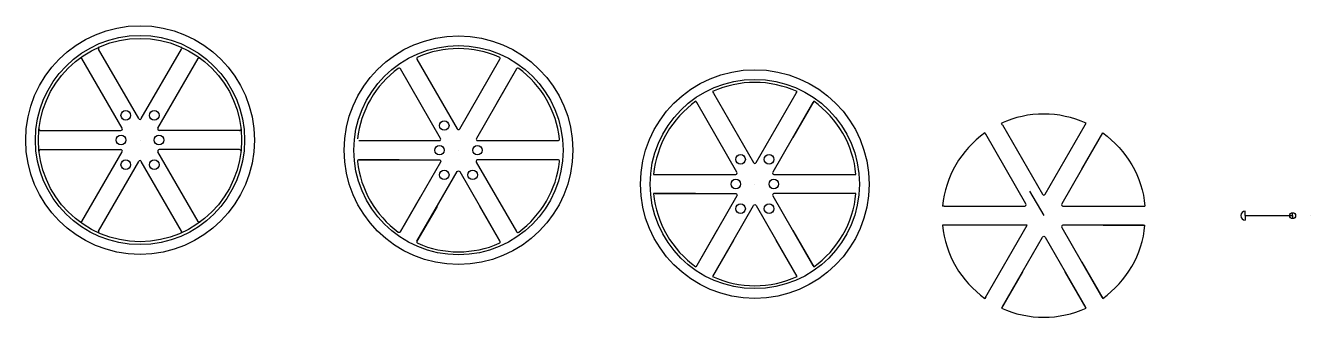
# Model space of a CAD drawing. Header units: millimetres. Extents: x 1853 to 2282, y 1792 to 1889.
import ezdxf

# ---------------------------------------------------------------- set-up
doc = ezdxf.new("R2010")
doc.units = ezdxf.units.MM
doc.layers.get('0').update_dxf_attribs({"color": 255})

msp = doc.modelspace()

# ---------------------------------------------------------------- linework, layer by layer
for p, q in [((1884.87, 1855.05), (1871.43, 1878.33)), ((1890.41, 1858.25), (1876.97, 1881.53)), ((1891.28, 1858.25), (1904.72, 1881.53)), ((1896.82, 1855.05), (1910.26, 1878.33)), ((2179.35, 1856.24), (2179.07, 1856.71)), ((2207.1, 1856.24), (2207.38, 1856.71)), ((1857.55, 1854.3), (1884.44, 1854.3)), ((1924.14, 1854.3), (1897.25, 1854.3)), ((2173.8, 1853.04), (2173.53, 1853.51)), ((1890.84, 1851.1), (1890.84, 1851.1)), ((1890.84, 1851.1), (1890.84, 1851.1)), ((2017.24, 1850.9), (2030.68, 1850.9)), ((1857.55, 1847.9), (1884.44, 1847.9)), ((1871.43, 1823.87), (1884.87, 1847.15)), ((1876.97, 1820.67), (1890.41, 1843.95)), ((1904.72, 1820.67), (1891.28, 1843.95)), ((1910.26, 1823.87), (1896.82, 1847.15)), ((1924.14, 1847.9), (1897.25, 1847.9)), ((1977.54, 1844.5), (1964.09, 1844.5)), ((1997.39, 1847.7), (1997.39, 1847.7)), ((1997.39, 1847.7), (1997.39, 1847.69)), ((2096.53, 1836.38), (2096.53, 1836.38)), ((2096.53, 1836.38), (2096.53, 1836.38)), ((2188.46, 1834.05, 10), (2193.22, 1825.8, 1.5)), ((2159.93, 1829), (2159.38, 1829)), ((2213.08, 1829), (2227.07, 1829)), ((2260.59, 1825.8), (2260.59, 1827.3)), ((2276.45, 1825.8), (2276.45, 1826.8)), ((2193.22, 1825.8), (2193.22, 1825.81)), ((2193.22, 1825.81), (2193.22, 1825.8)), ((2193.22, 1825.8, 1.5), (2193.22, 1825.8, 8.5)), ((2193.22, 1825.8, 8.5), (2193.22, 1825.8, 8.5)), ((2213.07, 1822.6), (2227.07, 1822.6)), ((2260.59, 1825.8), (2276.45, 1825.8)), ((2260.59, 1825.8), (2260.59, 1824.3)), ((2276.45, 1825.8), (2276.45, 1824.8)), ((2282.38, 1825.8, 3), (2282.38, 1825.8, 10)), ((2173.8, 1798.57), (2173.53, 1798.09))]:
    msp.add_line(p, q)
for points in [[(2011.03, 1878.84, 0.209462), (1983.75, 1878.84, 0.447005), (1983.51, 1878.13), (1983.51, 1878.13), (1996.96, 1854.85, 0.57735), (1997.82, 1854.85), (2011.26, 1878.13), (2011.26, 1878.13, 0.447005)], [(2082.38, 1867.29), (2082.66, 1866.82), (2096.1, 1843.53, 0.57735), (2096.97, 1843.53), (2110.41, 1866.82), (2110.69, 1867.29, 0.218046)]]:
    msp.add_lwpolyline(points, format="xyb", close=True)
for points in [[(1964.1, 1850.9), (1964.09, 1850.9), (1990.98, 1850.9, 0.57735), (1991.41, 1851.65), (1977.97, 1874.93), (1977.97, 1874.93, 0.447033), (1977.24, 1875.08, 0.20945), (1963.6, 1851.45, 0.44699)], [(2016.81, 1874.93), (2003.37, 1851.65, 0.577319), (2003.8, 1850.9), (2030.68, 1850.9)], [(2031.18, 1851.45, 0.209433), (2017.54, 1875.08, 0.446999), (2016.81, 1874.93), (2010.09, 1863.29)], [(2062.69, 1839.58), (2063.24, 1839.58), (2090.13, 1839.58, 0.57735), (2090.56, 1840.33), (2077.12, 1863.62), (2076.84, 1864.09, 0.218038), (2062.69, 1839.58)], [(2115.95, 1863.62), (2102.51, 1840.33, 0.577319), (2102.94, 1839.58), (2129.83, 1839.58)], [(2116.39, 1839.58), (2130.38, 1839.58, 0.218017), (2116.23, 1864.09), (2109.23, 1851.97)], [(2159.93, 1829), (2186.82, 1829, 0.57735), (2187.25, 1829.75), (2173.8, 1853.04)], [(2179.35, 1856.24), (2192.79, 1832.95, 0.57735), (2193.66, 1832.95), (2207.1, 1856.24)], [(2212.64, 1853.04), (2199.2, 1829.75, 0.577319), (2199.63, 1829), (2226.52, 1829)], [(2205.92, 1841.4), (2212.92, 1853.51, -0.218017), (2227.07, 1829)], [(1963.6, 1843.94, 0.209435), (1977.24, 1820.31, 0.446999), (1977.97, 1820.47), (1977.97, 1820.46), (1984.69, 1832.11)], [(1964.09, 1844.5), (1990.98, 1844.5, -0.57735), (1991.41, 1843.75), (1977.97, 1820.46)], [(2030.68, 1844.5), (2003.8, 1844.5, 0.577382), (2003.36, 1843.75), (2016.81, 1820.46)], [(2010.08, 1832.11), (2016.81, 1820.46, 0.447028), (2017.54, 1820.31, 0.20946), (2031.18, 1843.94, 0.446956), (2030.68, 1844.5), (2017.24, 1844.5)], [(1983.51, 1817.26), (1996.96, 1840.55, -0.57735), (1997.82, 1840.55), (2011.26, 1817.26)], [(2076.68, 1833.18), (2062.69, 1833.18, 0.21802), (2076.84, 1808.67)], [(2063.24, 1833.18), (2090.13, 1833.18, -0.57735), (2090.56, 1832.43), (2077.12, 1809.15)], [(2129.83, 1833.18), (2102.94, 1833.18, 0.577382), (2102.51, 1832.43), (2115.95, 1809.15)], [(2109.23, 1820.79), (2116.23, 1808.67, 0.218042), (2130.38, 1833.18), (2116.39, 1833.18)], [(1990.23, 1828.91), (1983.51, 1817.26, 0.446999), (1983.74, 1816.55, 0.209472), (2011.03, 1816.55, 0.446999), (2011.27, 1817.26), (2004.54, 1828.91)], [(2082.66, 1805.95), (2096.1, 1829.23, -0.57735), (2096.97, 1829.23), (2110.41, 1805.95)], [(2173.37, 1822.6), (2159.37, 1822.6, 0.21802), (2173.53, 1798.09)], [(2226.52, 1822.6), (2199.63, 1822.6, 0.577382), (2199.2, 1821.85), (2212.64, 1798.57)], [(2205.92, 1810.21), (2212.92, 1798.09, 0.218042), (2227.07, 1822.6)], [(2179.35, 1795.37), (2192.79, 1818.65, -0.57735), (2193.66, 1818.65), (2207.1, 1795.37)], [(2089.38, 1817.59), (2082.38, 1805.46, 0.218055), (2110.69, 1805.46), (2103.69, 1817.59)], [(2186.07, 1807.01), (2179.07, 1794.89, 0.218055), (2207.38, 1794.89), (2200.38, 1807.01)]]:
    msp.add_lwpolyline(points, format="xyb")
for points in [[(2173.53, 1798.09), (2187.68, 1822.6), (2159.37, 1822.6)], [(2083.84, 1820.79), (2077.12, 1809.15), (2076.84, 1808.67)]]:
    msp.add_lwpolyline(points)
for centre, radius in [((1890.84, 1851.1), 38.25), ((1890.84, 1851.1), 35), ((1890.84, 1851.1), 34), ((1997.39, 1847.7), 38.25), ((1997.39, 1847.7), 35), ((2096.53, 1836.38), 38.25), ((2096.53, 1836.38), 35), ((1886.08, 1859.35), 1.6), ((1895.61, 1859.35), 1.6), ((1992.63, 1855.95), 1.6), ((1884.49, 1851.1), 1.6), ((1897.19, 1851.1), 1.6), ((1991.04, 1847.7), 1.6), ((2003.74, 1847.7), 1.6), ((1886.08, 1842.85), 1.6), ((1895.61, 1842.85), 1.6), ((2091.77, 1844.63), 1.6), ((2101.3, 1844.63), 1.6), ((1992.63, 1839.45), 1.6), ((2002.15, 1839.45), 1.6), ((2090.18, 1836.38), 1.6), ((2102.88, 1836.38), 1.6), ((2091.77, 1828.13), 1.6), ((2101.3, 1828.13), 1.6), ((2276.45, 1825.8), 1)]:
    msp.add_circle(centre, radius)
for centre, radius, start, end in [((1870.99, 1878.08), 0.5, 30, 126.3411), ((1877.4, 1881.78), 0.5, 113.6589, 210), ((1904.29, 1881.78), 0.5, 330, 66.3411), ((1910.7, 1878.08), 0.5, 53.6589, 150), ((1890.84, 1858.5), 0.5, 210, 330), ((2193.22, 1825.81), 33.99, 65.3988, 114.6012), ((1857.55, 1854.8), 0.5, 173.6589, 270), ((1884.44, 1854.8), 0.5, 270, 30), ((1897.25, 1854.8), 0.5, 150, 269.9946), ((1924.14, 1854.8), 0.5, 269.9946, 6.3412), ((2193.22, 1825.8), 34, 125.3979, 174.594), ((2030.68, 1851.4), 0.5, 269.9949, 6.347), ((2030.68, 1851.4), 0.5, 269.9946, 271.0577), ((2030.68, 1851.4), 0.5, 3.3833, 6.3412), ((1857.55, 1847.4), 0.5, 90, 186.3411), ((1884.44, 1847.4), 0.5, 330, 90), ((1890.84, 1843.7), 0.5, 30, 150), ((1897.25, 1847.4), 0.5, 89.9946, 210), ((1924.14, 1847.4), 0.5, 353.659, 89.9946), ((1964.09, 1844), 0.5, 90, 186.3466), ((2129.83, 1840.08), 0.5, 269.9946, 271.0577), ((2129.83, 1840.08), 0.5, 3.3833, 6.3412), ((2226.52, 1829.5), 0.5, 269.9946, 271.0577), ((2226.52, 1829.5), 0.5, 3.3833, 6.3412), ((2260.59, 1825.8), 1.5, 90, 270), ((1870.99, 1824.12), 0.5, 233.6589, 330), ((1910.7, 1824.12), 0.5, 210, 306.3411), ((1877.4, 1820.42), 0.5, 150, 246.3411), ((1904.29, 1820.42), 0.5, 293.6589, 30)]:
    msp.add_arc(centre, radius, start, end)

doc.saveas('drawing.dxf')
